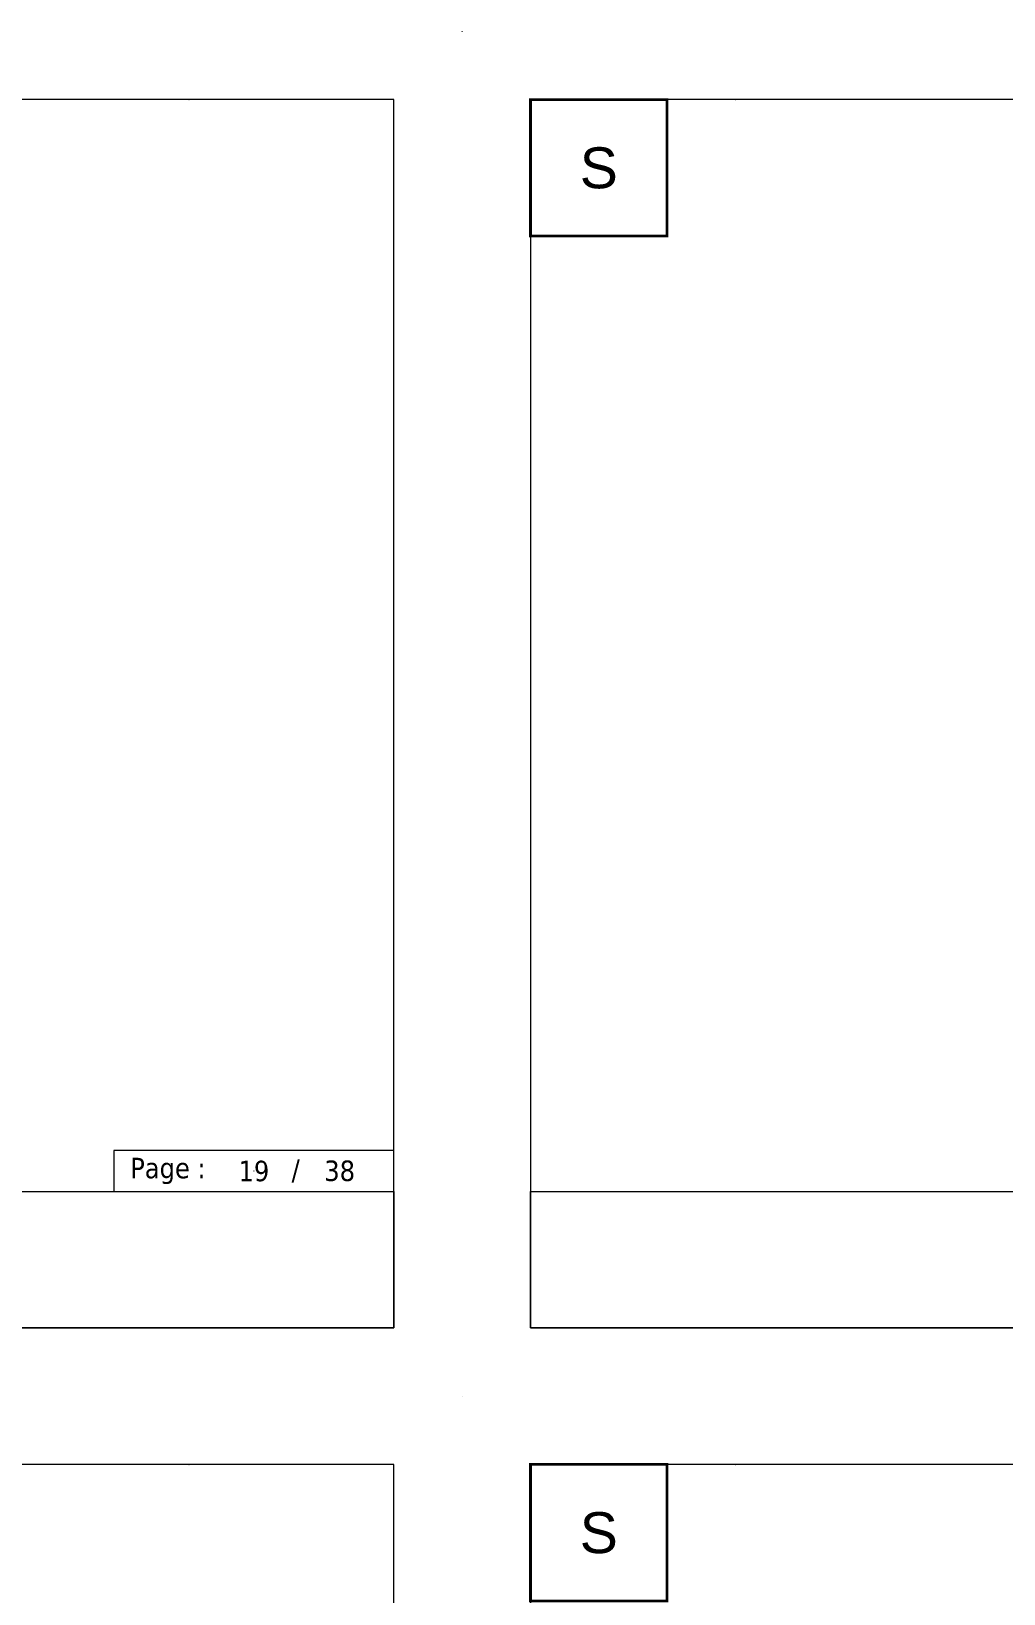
# Model space of a CAD drawing. Header units: millimetres. Extents: x -20000 to 230000, y -17405 to 25402.
# Drawn here: x 176845 to 183965, y -1448 to 10000 of the extents above; entities that cross this region are included whole.
import ezdxf
from ezdxf.enums import TextEntityAlignment as Align

# ---------------------------------------------------------------- set-up
doc = ezdxf.new("R2010")
doc.units = ezdxf.units.MM
doc.header["$PDMODE"] = 35
doc.header["$PDSIZE"] = 0.5
doc.layers.get('0').update_dxf_attribs({"lineweight": 13})
doc.layers.get('Defpoints').update_dxf_attribs({"true_color": 0xc2a584})
for name, color, linetype, lineweight in [('0 - 1 (validé)', 3, 'Continuous', 13), ('1 - Cartouche', 7, 'Continuous', 13), ('1 - Texte', 7, 'Continuous', 13)]:
    doc.layers.add(name, color=color, linetype=linetype, lineweight=lineweight)
for name, color, linetype, lineweight, plot in [('0 - Trame', 1, 'Continuous', 0, False), ('Intouchable', 252, 'Continuous', 13, False), ('Non visible', 163, 'Continuous', 25, False)]:
    doc.layers.add(name, color=color, linetype=linetype, lineweight=lineweight, plot=plot)
doc.styles.get("Standard").update_dxf_attribs({"font": 'ARIALUNI.TTF'})
doc.styles.add('Texte Poralu', font='tahomabd.ttf')

# ---------------------------------------------------------------- blocks, each defined once
blk = doc.blocks.new('Cadre Coupe_Elev')
at = {"const_width": 20}
blk.add_lwpolyline([(500, 9500), (1500, 9500), (1500, 8500), (500, 8500)], close=True, dxfattribs=at)
for p in [(2000, 9500), (3500, 9500), (5000, 9500), (6500, 9500), (8000, 9500), (2000, 1500), (3500, 1500), (5000, 1500), (6500, 1500), (8000, 1500), (2000, 500), (3500, 500), (5000, 500), (6500, 500), (8000, 500)]:
    blk.add_point(p)
at = {"layer": '0 - Trame'}
for points in [[(500, 500), (9500, 500), (9500, 9500), (500, 9500)], [(500, 1500), (9500, 1500), (9500, 500), (500, 500)]]:
    blk.add_lwpolyline(points, close=True, dxfattribs=at)
for p in [(0, 10000), (10000, 10000), (0, 0), (10000, 0)]:
    blk.add_point(p, dxfattribs=at)
at = {"layer": 'Defpoints'}
for p in [(5000, 5730), (5000, 3733), (5000, 1200), (5000, 1000), (5000, 800)]:
    blk.add_point(p, dxfattribs=at)
at = {"color": 7}
blk.add_attdef('REPERE_1', text='', height=300, dxfattribs=at).set_placement((1000, 9000), align=Align.MIDDLE_CENTER)
at = {"layer": '1 - Texte', "color": 7}
for tag, p in [('DEFINITION1', (5000, 1200)), ('DEFINITION2', (5000, 800))]:
    blk.add_attdef(tag, text='', height=250, dxfattribs=at).set_placement(p, align=Align.MIDDLE_CENTER)
at = {"layer": 'Non visible', "style": 'Texte Poralu'}
for p in [(5447, 4906), (5447, 4606)]:
    blk.add_attdef('REPERE_2', text='', height=35, dxfattribs=at).set_placement(p, align=Align.MIDDLE_LEFT)
blk = doc.blocks.new('Cartouche - Total de page')
at = {"layer": '1 - Cartouche', "color": 0, "insert": (0, 0), "char_height": 5, "attachment_point": 5, "style": 'Texte Poralu'}
blk.add_mtext('38', dxfattribs=at)

msp = doc.modelspace()

# ---------------------------------------------------------------- linework, layer by layer
at = {"layer": 'Intouchable'}
msp.add_lwpolyline([(177450, 1500), (179500, 1500), (179500, 1800), (177450, 1800)], close=True, dxfattribs=at)
msp.add_point((178475, 1650), dxfattribs=at)

# ---------------------------------------------------------------- block references
ref = msp.add_blockref('Cadre Coupe_Elev', (180000, 0))
ref.add_attrib('REPERE_1', 'S', dxfattribs={"color": 7, "height": 300}).set_placement((181000, 9000), align=Align.MIDDLE_CENTER)
ref.add_attrib('REPERE_2', 'S', dxfattribs={"layer": 'Non visible', "height": 35, "style": 'Texte Poralu'}).set_placement((185447.12, 4905.8), align=Align.MIDDLE_LEFT)
ref.add_attrib('REPERE_2', 'S', dxfattribs={"layer": 'Non visible', "height": 35, "style": 'Texte Poralu'}).set_placement((185447.12, 4605.8), align=Align.MIDDLE_LEFT)
ref.add_attrib('DEFINITION1', 'S', dxfattribs={"layer": '1 - Texte', "color": 7, "height": 250}).set_placement((185000, 1200), align=Align.MIDDLE_CENTER)
ref.add_attrib('DEFINITION2', 'S', dxfattribs={"layer": '1 - Texte', "color": 7, "height": 250}).set_placement((185000, 800), align=Align.MIDDLE_CENTER)
ref = msp.add_blockref('Cadre Coupe_Elev', (180000, -10000))
ref.add_attrib('REPERE_1', 'S', dxfattribs={"color": 7, "height": 300}).set_placement((181000, -1000), align=Align.MIDDLE_CENTER)
ref.add_attrib('REPERE_2', 'S', dxfattribs={"layer": 'Non visible', "height": 35, "style": 'Texte Poralu'}).set_placement((185447.12, -5094.2), align=Align.MIDDLE_LEFT)
ref.add_attrib('REPERE_2', 'S', dxfattribs={"layer": 'Non visible', "height": 35, "style": 'Texte Poralu'}).set_placement((185447.12, -5394.2), align=Align.MIDDLE_LEFT)
ref.add_attrib('DEFINITION1', 'Coupe de Principe S', dxfattribs={"layer": '1 - Texte', "color": 7, "height": 250}).set_placement((185000, -8800), align=Align.MIDDLE_CENTER)
ref.add_attrib('DEFINITION2', 'Fen /All. vitrée avec VR / Bât.B_R-4 terrasse non access.', dxfattribs={"layer": '1 - Texte', "color": 7, "height": 250}).set_placement((185000, -9200), align=Align.MIDDLE_CENTER)
at = {"layer": '0 - 1 (validé)'}
ref = msp.add_blockref('Cadre Coupe_Elev', (170000, 0), dxfattribs=at)
ref.add_attrib('REPERE_1', 'R', dxfattribs={"layer": '0', "color": 7, "height": 300}).set_placement((171000, 9000), align=Align.MIDDLE_CENTER)
ref.add_attrib('REPERE_2', 'R', dxfattribs={"layer": 'Non visible', "height": 35, "style": 'Texte Poralu'}).set_placement((175447.12, 4905.8), align=Align.MIDDLE_LEFT)
ref.add_attrib('REPERE_2', 'R', dxfattribs={"layer": 'Non visible', "height": 35, "style": 'Texte Poralu'}).set_placement((175447.12, 4605.8), align=Align.MIDDLE_LEFT)
ref.add_attrib('DEFINITION1', 'R', dxfattribs={"layer": '1 - Texte', "color": 7, "height": 250}).set_placement((175000, 1200), align=Align.MIDDLE_CENTER)
ref.add_attrib('DEFINITION2', 'R', dxfattribs={"layer": '1 - Texte', "color": 7, "height": 250}).set_placement((175000, 800), align=Align.MIDDLE_CENTER)
ref = msp.add_blockref('Cadre Coupe_Elev', (170000, -10000), dxfattribs=at)
ref.add_attrib('REPERE_1', 'R', dxfattribs={"layer": '0', "color": 7, "height": 300}).set_placement((171000, -1000), align=Align.MIDDLE_CENTER)
ref.add_attrib('REPERE_2', 'R', dxfattribs={"layer": 'Non visible', "height": 35, "style": 'Texte Poralu'}).set_placement((175447.12, -5094.2), align=Align.MIDDLE_LEFT)
ref.add_attrib('REPERE_2', 'R', dxfattribs={"layer": 'Non visible', "height": 35, "style": 'Texte Poralu'}).set_placement((175447.12, -5394.2), align=Align.MIDDLE_LEFT)
ref.add_attrib('DEFINITION1', 'Coupe de Principe R', dxfattribs={"layer": '1 - Texte', "color": 7, "height": 250}).set_placement((175000, -8800), align=Align.MIDDLE_CENTER)
ref.add_attrib('DEFINITION2', 'PF avec VR / R-4 -> R-1 - Terrasse + Etanch. + Isol.', dxfattribs={"layer": '1 - Texte', "color": 7, "height": 250}).set_placement((175000, -9200), align=Align.MIDDLE_CENTER)
at = {"layer": 'Intouchable', "xscale": 30, "yscale": 30, "zscale": 30}
msp.add_blockref('Cartouche - Total de page', (179102.9, 1650), dxfattribs=at)

# ---------------------------------------------------------------- texts
at = {"style": 'Texte Poralu'}
msp.add_attdef('19', text='', height=150, dxfattribs=at).set_placement((178475, 1650), align=Align.MIDDLE_CENTER)
at = {"layer": 'Intouchable', "char_height": 150, "style": 'Texte Poralu'}
for s, insert, attachment_point in [('Page : ', (177569.36, 1650), 4), ('/', (178780.84, 1650), 5)]:
    msp.add_mtext(s, dxfattribs=dict(at, insert=insert, attachment_point=attachment_point))

doc.saveas('drawing.dxf')
